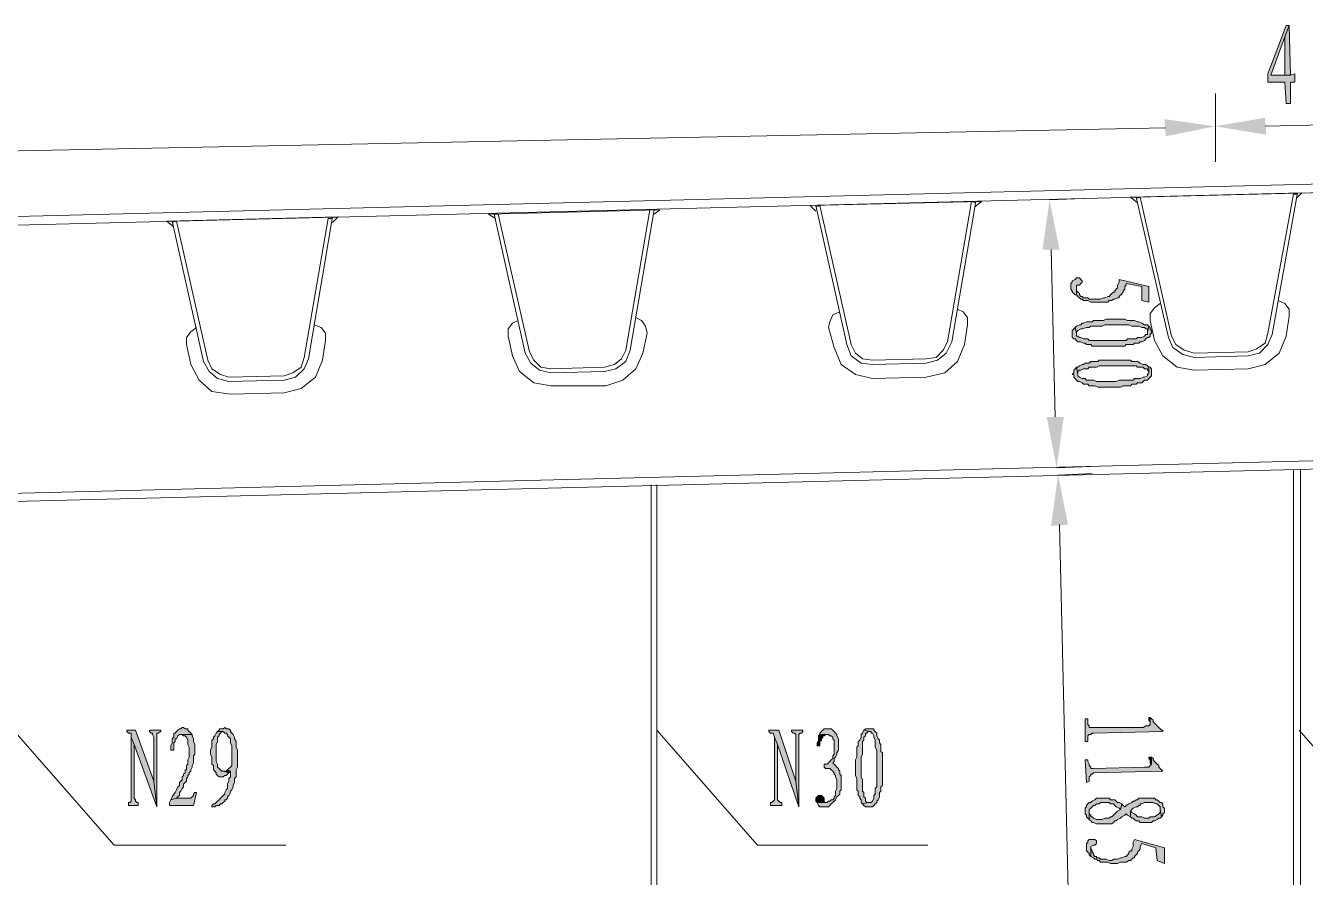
# Model space of a CAD drawing. Header units: millimetres. Extents: x 24 to 410, y 10 to 282.
# Drawn here: x 347.49 to 385.72, y 229.33 to 254.76 of the extents above; entities that cross this region are included whole.
import ezdxf

# ---------------------------------------------------------------- set-up
doc = ezdxf.new("R2010")
doc.units = ezdxf.units.MM

msp = doc.modelspace()

# ---------------------------------------------------------------- hatches: boundary and pattern name
h = msp.add_hatch(color=256)
h.dxf.hatch_style = 2
h.paths.add_polyline_path([(385.233333, 254.762), (385.148667, 254.762), (384.598333, 253.322667), (384.598333, 253.068667), (385.106333, 253.068667), (385.148667, 252.433667), (385.275667, 252.433667), (385.275667, 253.068667), (385.402667, 253.068667), (385.402667, 253.322667), (385.275667, 253.280333), (384.683, 253.280333), (385.106333, 254.423333)])
h = msp.add_hatch(color=256)
h.dxf.hatch_style = 2
h.paths.add_polyline_path([(385.233333, 254.762), (385.106333, 254.423333), (385.106333, 253.280333), (384.683, 253.280333), (385.275667, 253.280333)])
h = msp.add_hatch(color=256)
h.dxf.hatch_style = 2
h.paths.add_polyline_path([(381.508, 251.968), (381.550333, 251.46), (383.032, 251.756333)])
h = msp.add_hatch(color=256)
h.dxf.hatch_style = 2
h.paths.add_polyline_path([(384.513667, 252.010333), (384.556, 251.502333), (383.032, 251.756333)])
h = msp.add_hatch(color=256)
h.dxf.hatch_style = 2
h.paths.add_polyline_path([(378.375333, 248.073333), (377.867333, 248.073333), (378.079, 249.555)])
h = msp.add_hatch(color=256)
h.dxf.hatch_style = 2
h.paths.add_polyline_path([(379.052667, 247.142), (379.010333, 247.184333), (378.968, 247.226667), (378.883333, 247.226667), (378.841, 247.184333), (378.756333, 247.142), (378.756333, 247.099667), (378.714, 247.057333), (378.714, 246.888), (378.756333, 246.845667), (378.756333, 246.803333), (378.798667, 246.761), (378.841, 246.718667), (378.883333, 246.718667), (378.883333, 247.015), (378.968, 247.015), (379.010333, 247.057333), (379.052667, 247.099667)])
h = msp.add_hatch(color=256)
h.dxf.hatch_style = 2
h.paths.add_polyline_path([(381.042333, 246.507), (381.042333, 246.972667), (380.153333, 247.184333), (380.153333, 247.099667), (380.111, 247.015), (380.111, 246.930333), (380.068667, 246.888), (380.026333, 246.845667), (380.026333, 246.803333), (379.984, 246.803333), (379.941667, 246.761), (379.899333, 246.718667), (379.857, 246.676333), (379.814667, 246.676333), (379.73, 246.634), (379.687667, 246.634), (379.603, 246.591667), (379.264333, 246.591667), (379.222, 246.634), (379.137333, 246.634), (379.095, 246.634), (379.052667, 246.676333), (379.010333, 246.676333), (378.968, 246.718667), (378.968, 246.761), (378.925667, 246.803333), (378.883333, 246.845667), (378.883333, 247.015), (378.883333, 246.718667), (378.925667, 246.676333), (378.968, 246.634), (379.010333, 246.591667), (379.052667, 246.591667), (379.095, 246.549333), (379.222, 246.549333), (379.306667, 246.507), (379.814667, 246.507), (379.857, 246.549333), (379.941667, 246.549333), (379.984, 246.591667), (380.026333, 246.591667), (380.111, 246.634), (380.153333, 246.634), (380.153333, 246.676333), (380.195667, 246.718667), (380.238, 246.718667), (380.238, 246.761), (380.280333, 246.803333), (380.280333, 246.845667), (380.322667, 246.888), (380.322667, 246.972667), (380.365, 247.015), (380.365, 247.057333), (380.830667, 246.972667), (380.830667, 246.549333)])
h = msp.add_hatch(color=256)
h.dxf.hatch_style = 2
h.paths.add_polyline_path([(381.042333, 245.787333), (381, 245.829667), (380.915333, 245.829667), (380.830667, 245.872), (380.746, 245.914333), (380.703667, 245.914333), (380.619, 245.956667), (380.407333, 245.956667), (380.322667, 245.999), (379.772333, 245.999), (379.687667, 245.956667), (379.391333, 245.956667), (379.349, 245.914333), (379.264333, 245.914333), (379.179667, 245.914333), (379.095, 245.872), (379.052667, 245.872), (379.010333, 245.829667), (378.968, 245.829667), (378.883333, 245.787333), (378.841, 245.745), (378.883333, 245.575667), (378.883333, 245.618), (378.925667, 245.660333), (379.010333, 245.702667), (379.052667, 245.702667), (379.179667, 245.745), (379.264333, 245.745), (379.306667, 245.787333), (379.645333, 245.787333), (379.73, 245.829667), (380.449667, 245.829667), (380.534333, 245.787333), (380.746, 245.787333), (380.830667, 245.745), (380.915333, 245.745), (380.957667, 245.702667), (381, 245.702667), (381, 245.660333), (381, 245.618)])
h = msp.add_hatch(color=256)
h.dxf.hatch_style = 2
h.paths.add_polyline_path([(381.127, 245.618), (381.127, 245.660333), (381.084667, 245.702667), (381.084667, 245.745), (381.042333, 245.787333), (381, 245.618), (381, 245.533333), (380.957667, 245.533333), (380.915333, 245.491), (380.830667, 245.448667), (380.703667, 245.448667), (380.661333, 245.406333), (380.407333, 245.406333), (380.365, 245.364), (379.941667, 245.364), (379.899333, 245.364), (379.264333, 245.364), (379.222, 245.406333), (379.095, 245.406333), (379.010333, 245.448667), (378.968, 245.448667), (378.925667, 245.491), (378.883333, 245.491), (378.883333, 245.533333), (378.883333, 245.575667), (378.841, 245.745), (378.798667, 245.702667), (378.756333, 245.660333), (378.756333, 245.448667), (378.798667, 245.406333), (378.841, 245.406333), (378.883333, 245.364), (378.925667, 245.321667), (379.010333, 245.321667), (379.095, 245.279333), (379.137333, 245.279333), (379.179667, 245.237), (379.306667, 245.237), (379.349, 245.194667), (380.322667, 245.194667), (380.365, 245.237), (380.576667, 245.237), (380.619, 245.279333), (380.746, 245.279333), (380.788333, 245.321667), (380.830667, 245.321667), (380.915333, 245.364), (380.957667, 245.406333), (381, 245.448667), (381.042333, 245.448667), (381.084667, 245.491), (381.084667, 245.533333), (381.127, 245.575667)])
h = msp.add_hatch(color=256)
h.dxf.hatch_style = 2
h.paths.add_polyline_path([(381.042333, 244.559667), (381, 244.602), (380.957667, 244.644333), (380.873, 244.644333), (380.788333, 244.686667), (380.703667, 244.729), (380.534333, 244.729), (380.492, 244.771333), (379.560667, 244.771333), (379.518333, 244.729), (379.391333, 244.729), (379.306667, 244.729), (379.264333, 244.686667), (379.137333, 244.686667), (379.095, 244.644333), (379.052667, 244.644333), (378.968, 244.602), (378.925667, 244.559667), (378.883333, 244.559667), (378.925667, 244.348), (378.925667, 244.432667), (378.968, 244.475), (379.010333, 244.475), (379.095, 244.517333), (379.222, 244.517333), (379.264333, 244.559667), (379.476, 244.559667), (379.560667, 244.602), (380.661333, 244.602), (380.703667, 244.559667), (380.873, 244.559667), (380.915333, 244.517333), (381, 244.517333), (381, 244.475), (381.042333, 244.432667), (381.042333, 244.390333)])
h = msp.add_hatch(color=256)
h.dxf.hatch_style = 2
h.paths.add_polyline_path([(381.127, 244.390333), (381.127, 244.517333), (381.084667, 244.559667), (381.042333, 244.559667), (381.042333, 244.390333), (381, 244.348), (381, 244.305667), (380.915333, 244.263333), (380.873, 244.263333), (380.788333, 244.221), (380.619, 244.221), (380.576667, 244.178667), (380.153333, 244.178667), (380.068667, 244.136333), (379.984, 244.136333), (379.941667, 244.136333), (379.476, 244.136333), (379.391333, 244.178667), (379.179667, 244.178667), (379.137333, 244.221), (379.052667, 244.221), (378.968, 244.263333), (378.925667, 244.305667), (378.925667, 244.348), (378.883333, 244.559667), (378.841, 244.517333), (378.798667, 244.475), (378.798667, 244.390333), (378.756333, 244.348), (378.798667, 244.348), (378.798667, 244.305667), (378.798667, 244.263333), (378.841, 244.221), (378.883333, 244.178667), (378.925667, 244.136333), (378.968, 244.136333), (379.052667, 244.094), (379.095, 244.051667), (379.222, 244.051667), (379.264333, 244.009333), (379.433667, 244.009333), (379.518333, 243.967), (380.195667, 243.967), (380.280333, 244.009333), (380.492, 244.009333), (380.534333, 244.051667), (380.661333, 244.051667), (380.703667, 244.094), (380.830667, 244.094), (380.873, 244.136333), (380.915333, 244.178667), (381, 244.178667), (381.042333, 244.221), (381.084667, 244.263333), (381.127, 244.305667)])
h = msp.add_hatch(color=256)
h.dxf.hatch_style = 2
h.paths.add_polyline_path([(378.502333, 243.078), (377.994333, 243.078), (378.290667, 241.554)])
h = msp.add_hatch(color=256)
h.dxf.hatch_style = 2
h.paths.add_polyline_path([(378.629333, 239.860667), (378.121333, 239.818333), (378.333, 241.342333)])
h = msp.add_hatch(color=256)
h.dxf.hatch_style = 2
h.paths.add_polyline_path([(381.465667, 233.68), (381.465667, 233.722333), (381.423333, 233.722333), (381.381, 233.764667), (381.338667, 233.807), (381.296333, 233.849333), (381.254, 233.891667), (381.211667, 233.934), (381.169333, 233.976333), (381.169333, 234.018667), (381.127, 234.061), (381.084667, 234.103333), (381.084667, 233.891667), (381.042333, 233.849333), (380.957667, 233.849333), (380.873, 233.807), (379.264333, 233.807), (379.264333, 233.849333), (379.222, 233.891667), (379.222, 234.061), (379.137333, 234.061), (379.137333, 233.383667), (379.222, 233.383667), (379.222, 233.553), (379.264333, 233.595333), (379.306667, 233.595333), (379.349, 233.637667), (379.391333, 233.637667)])
h = msp.add_hatch(color=256)
h.dxf.hatch_style = 2
h.paths.add_polyline_path([(381.084667, 234.103333), (381.042333, 234.103333), (381.042333, 234.061), (381.042333, 234.018667), (381.084667, 233.976333), (381.084667, 233.934)])
h = msp.add_hatch(color=256)
h.dxf.hatch_style = 2
h.paths.add_polyline_path([(350.774, 233.722333), (350.52, 233.722333), (350.52, 233.68), (350.562333, 233.637667), (350.647, 233.637667), (350.647, 233.510667), (350.731667, 233.299), (351.409, 231.436333), (351.324333, 232.198333)])
h = msp.add_hatch(color=256)
h.dxf.hatch_style = 2
h.paths.add_polyline_path([(351.536, 233.722333), (351.197333, 233.722333), (351.197333, 233.68), (351.239667, 233.637667), (351.282, 233.637667), (351.282, 233.595333), (351.324333, 233.510667), (351.324333, 232.198333), (351.409, 231.436333), (351.409, 233.637667), (351.451333, 233.637667), (351.536, 233.68)])
h = msp.add_hatch(color=256)
h.dxf.hatch_style = 2
h.paths.add_polyline_path([(352.213333, 233.807), (352.171, 233.807), (352.128667, 233.764667), (352.086333, 233.764667), (352.044, 233.722333), (352.001667, 233.68), (351.959333, 233.637667), (351.917, 233.637667), (351.917, 233.595333), (351.917, 233.510667), (351.874667, 233.468333), (351.874667, 233.341333), (351.832333, 233.256667), (351.832333, 233.129667), (351.917, 233.129667), (351.917, 233.341333), (351.959333, 233.383667), (351.959333, 233.468333), (352.001667, 233.468333), (352.044, 233.553), (352.086333, 233.595333), (352.171, 233.595333), (352.467333, 233.595333), (352.425, 233.637667), (352.382667, 233.68), (352.340333, 233.722333), (352.340333, 233.764667), (352.298, 233.764667), (352.255667, 233.764667)])
h = msp.add_hatch(color=256)
h.dxf.hatch_style = 2
h.paths.add_polyline_path([(352.467333, 233.595333), (352.171, 233.595333), (352.213333, 233.553), (352.255667, 233.553), (352.298, 233.510667), (352.340333, 233.426), (352.340333, 233.299), (352.382667, 233.214333), (352.382667, 232.918), (352.340333, 232.833333), (352.340333, 232.706333), (352.298, 232.664), (352.298, 232.537), (352.255667, 232.537), (352.255667, 232.452333), (352.213333, 232.41), (352.213333, 232.367667), (352.171, 232.325333), (352.171, 232.240667), (352.128667, 232.198333), (352.086333, 232.156), (352.086333, 232.071333), (352.044, 232.029), (352.001667, 231.944333), (351.959333, 231.859667), (351.917, 231.817333), (351.874667, 231.732667), (351.832333, 231.648), (352.001667, 231.690333), (352.044, 231.732667), (352.086333, 231.775), (352.086333, 231.859667), (352.128667, 231.902), (352.171, 231.986667), (352.213333, 232.029), (352.213333, 232.113667), (352.255667, 232.156), (352.298, 232.198333), (352.298, 232.283), (352.340333, 232.325333), (352.340333, 232.367667), (352.382667, 232.41), (352.382667, 232.452333), (352.425, 232.494667), (352.425, 232.537), (352.467333, 232.621667), (352.467333, 232.664), (352.509667, 232.748667), (352.509667, 232.960333), (352.552, 233.002667), (352.552, 233.299), (352.509667, 233.383667), (352.509667, 233.468333), (352.467333, 233.553)])
h = msp.add_hatch(color=256)
h.dxf.hatch_style = 2
h.paths.add_polyline_path([(353.229333, 233.68), (353.187, 233.637667), (353.144667, 233.553), (353.102333, 233.510667), (353.102333, 233.468333), (353.06, 233.426), (353.06, 233.214333), (353.017667, 233.129667), (353.017667, 233.002667), (353.06, 232.918), (353.06, 232.706333), (353.102333, 232.664), (353.102333, 232.537), (353.144667, 232.494667), (353.187, 232.452333), (353.187, 232.41), (353.229333, 232.367667), (353.271667, 232.325333), (353.356333, 232.325333), (353.398667, 232.325333), (353.441, 232.367667), (353.483333, 232.367667), (353.525667, 232.41), (353.568, 232.452333), (353.398667, 232.494667), (353.356333, 232.494667), (353.314, 232.537), (353.271667, 232.579333), (353.229333, 232.621667), (353.229333, 232.706333), (353.187, 232.791), (353.187, 233.299), (353.229333, 233.383667), (353.229333, 233.510667), (353.271667, 233.553), (353.271667, 233.595333), (353.314, 233.637667), (353.356333, 233.68), (353.398667, 233.68)])
h = msp.add_hatch(color=256)
h.dxf.hatch_style = 2
h.paths.add_polyline_path([(353.441, 233.807), (353.398667, 233.764667), (353.271667, 233.764667), (353.271667, 233.722333), (353.229333, 233.68), (353.398667, 233.68), (353.441, 233.637667), (353.483333, 233.637667), (353.525667, 233.595333), (353.525667, 233.553), (353.568, 233.510667), (353.610333, 233.468333), (353.610333, 233.341333), (353.652667, 233.256667), (353.652667, 232.706333), (353.652667, 232.664), (353.610333, 232.621667), (353.568, 232.579333), (353.525667, 232.537), (353.610333, 232.494667), (353.610333, 232.325333), (353.568, 232.283), (353.568, 232.198333), (353.525667, 232.113667), (353.525667, 231.986667), (353.483333, 231.944333), (353.441, 231.859667), (353.441, 231.817333), (353.398667, 231.775), (353.356333, 231.732667), (353.314, 231.690333), (353.271667, 231.648), (353.229333, 231.605667), (353.187, 231.563333), (353.144667, 231.521), (353.102333, 231.521), (353.06, 231.478667), (353.06, 231.436333), (353.102333, 231.436333), (353.144667, 231.436333), (353.187, 231.478667), (353.271667, 231.478667), (353.314, 231.521), (353.356333, 231.521), (353.398667, 231.563333), (353.441, 231.605667), (353.441, 231.648), (353.483333, 231.648), (353.525667, 231.690333), (353.525667, 231.732667), (353.568, 231.775), (353.610333, 231.859667), (353.610333, 231.902), (353.652667, 231.944333), (353.695, 232.029), (353.695, 232.071333), (353.737333, 232.156), (353.737333, 232.283), (353.779667, 232.325333), (353.779667, 232.537), (353.822, 232.621667), (353.822, 233.129667), (353.779667, 233.214333), (353.779667, 233.383667), (353.737333, 233.468333), (353.737333, 233.510667), (353.695, 233.595333), (353.652667, 233.637667), (353.610333, 233.68), (353.610333, 233.722333), (353.568, 233.764667), (353.483333, 233.764667)])
h = msp.add_hatch(color=256)
h.dxf.hatch_style = 2
h.paths.add_polyline_path([(369.993333, 233.722333), (369.697, 233.722333), (369.697, 233.68), (369.739333, 233.637667), (369.824, 233.637667), (369.866333, 233.510667), (369.951, 233.299), (370.586, 231.436333), (370.501333, 232.198333)])
h = msp.add_hatch(color=256)
h.dxf.hatch_style = 2
h.paths.add_polyline_path([(370.713, 233.722333), (370.374333, 233.722333), (370.374333, 233.68), (370.416667, 233.637667), (370.459, 233.637667), (370.501333, 233.595333), (370.501333, 232.198333), (370.586, 231.436333), (370.586, 233.595333), (370.628333, 233.637667), (370.670667, 233.637667), (370.713, 233.68)])
h = msp.add_hatch(color=256)
h.dxf.hatch_style = 2
h.paths.add_polyline_path([(371.475, 233.764667), (371.348, 233.764667), (371.305667, 233.722333), (371.263333, 233.68), (371.221, 233.637667), (371.221, 233.595333), (371.432667, 233.595333), (371.475, 233.595333), (371.517333, 233.553), (371.559667, 233.553), (371.602, 233.510667), (371.602, 233.468333), (371.644333, 233.426), (371.644333, 233.002667), (371.602, 232.960333), (371.602, 232.875667), (371.559667, 232.833333), (371.517333, 232.791), (371.475, 232.748667), (371.432667, 232.706333), (371.348, 232.706333), (371.348, 232.621667), (371.390333, 232.579333), (371.517333, 232.579333), (371.559667, 232.537), (371.602, 232.494667), (371.644333, 232.452333), (371.644333, 232.41), (371.686667, 232.367667), (371.686667, 232.325333), (371.729, 232.240667), (371.729, 231.986667), (371.686667, 231.902), (371.686667, 231.775), (371.644333, 231.732667), (371.644333, 231.690333), (371.602, 231.648), (371.559667, 231.648), (371.517333, 231.605667), (371.475, 231.605667), (371.432667, 231.563333), (371.136333, 231.563333), (371.178667, 231.478667), (371.221, 231.436333), (371.475, 231.436333), (371.517333, 231.478667), (371.559667, 231.521), (371.602, 231.563333), (371.644333, 231.605667), (371.686667, 231.648), (371.729, 231.732667), (371.771333, 231.775), (371.813667, 231.817333), (371.813667, 231.902), (371.856, 231.944333), (371.856, 232.367667), (371.813667, 232.41), (371.813667, 232.494667), (371.771333, 232.537), (371.771333, 232.579333), (371.729, 232.621667), (371.686667, 232.664), (371.644333, 232.706333), (371.602, 232.748667), (371.644333, 232.791), (371.644333, 232.875667), (371.686667, 232.918), (371.729, 233.002667), (371.729, 233.045), (371.771333, 233.129667), (371.771333, 233.468333), (371.729, 233.553), (371.729, 233.595333), (371.686667, 233.637667), (371.644333, 233.68), (371.602, 233.722333), (371.559667, 233.764667)])
h = msp.add_hatch(color=256)
h.dxf.hatch_style = 2
h.paths.add_polyline_path([(371.221, 233.595333), (371.178667, 233.553), (371.178667, 233.426), (371.136333, 233.341333), (371.136333, 233.256667), (371.221, 233.256667), (371.221, 233.383667), (371.263333, 233.426), (371.263333, 233.468333), (371.305667, 233.510667), (371.305667, 233.553), (371.348, 233.553), (371.390333, 233.595333), (371.432667, 233.595333)])
h = msp.add_hatch(color=256)
h.dxf.hatch_style = 2
h.paths.add_polyline_path([(372.533333, 233.722333), (372.491, 233.637667), (372.448667, 233.595333), (372.448667, 233.510667), (372.406333, 233.426), (372.364, 233.383667), (372.364, 233.256667), (372.321667, 233.214333), (372.321667, 232.918), (372.279333, 232.833333), (372.279333, 232.367667), (372.321667, 232.283), (372.321667, 232.029), (372.321667, 231.944333), (372.364, 231.902), (372.364, 231.775), (372.406333, 231.732667), (372.406333, 231.690333), (372.448667, 231.648), (372.448667, 231.563333), (372.491, 231.521), (372.660333, 231.563333), (372.618, 231.563333), (372.575667, 231.605667), (372.575667, 231.690333), (372.533333, 231.732667), (372.533333, 231.859667), (372.491, 231.902), (372.491, 232.240667), (372.448667, 232.325333), (372.448667, 232.918), (372.491, 233.002667), (372.491, 233.383667), (372.533333, 233.426), (372.533333, 233.510667), (372.575667, 233.553), (372.575667, 233.637667), (372.618, 233.637667), (372.660333, 233.68), (372.702667, 233.68)])
h = msp.add_hatch(color=256)
h.dxf.hatch_style = 2
h.paths.add_polyline_path([(372.702667, 233.764667), (372.575667, 233.764667), (372.533333, 233.722333), (372.702667, 233.68), (372.745, 233.68), (372.745, 233.637667), (372.787333, 233.637667), (372.829667, 233.553), (372.829667, 233.510667), (372.872, 233.426), (372.872, 233.214333), (372.914333, 233.129667), (372.914333, 232.621667), (372.914333, 232.579333), (372.914333, 232.029), (372.872, 231.986667), (372.872, 231.817333), (372.829667, 231.775), (372.829667, 231.690333), (372.787333, 231.605667), (372.745, 231.563333), (372.660333, 231.563333), (372.491, 231.521), (372.533333, 231.478667), (372.575667, 231.436333), (372.787333, 231.436333), (372.829667, 231.478667), (372.872, 231.521), (372.914333, 231.563333), (372.914333, 231.605667), (372.956667, 231.648), (372.999, 231.732667), (372.999, 231.859667), (373.041333, 231.902), (373.041333, 232.029), (373.083667, 232.071333), (373.083667, 233.045), (373.041333, 233.087333), (373.041333, 233.299), (372.999, 233.341333), (372.999, 233.426), (372.956667, 233.468333), (372.914333, 233.553), (372.914333, 233.637667), (372.872, 233.68), (372.829667, 233.722333), (372.829667, 233.764667), (372.787333, 233.764667)])
h = msp.add_hatch(color=256)
h.dxf.hatch_style = 2
h.paths.add_polyline_path([(350.647, 233.510667), (350.647, 231.605667), (350.604667, 231.563333), (350.562333, 231.563333), (350.562333, 231.478667), (350.858667, 231.478667), (350.858667, 231.563333), (350.816333, 231.563333), (350.774, 231.605667), (350.774, 231.648), (350.731667, 231.690333), (350.731667, 233.299)])
h = msp.add_hatch(color=256)
h.dxf.hatch_style = 2
h.paths.add_polyline_path([(369.866333, 233.510667), (369.866333, 231.648), (369.824, 231.605667), (369.781667, 231.563333), (369.739333, 231.563333), (369.739333, 231.478667), (370.078, 231.478667), (370.078, 231.563333), (370.035667, 231.563333), (369.993333, 231.605667), (369.951, 231.648), (369.951, 233.299)])
h = msp.add_hatch(color=256)
h.dxf.hatch_style = 2
h.paths.add_polyline_path([(381.465667, 232.494667), (381.423333, 232.537), (381.381, 232.579333), (381.338667, 232.621667), (381.338667, 232.664), (381.296333, 232.706333), (381.254, 232.748667), (381.211667, 232.791), (381.169333, 232.833333), (381.169333, 232.875667), (381.127, 232.918), (381.127, 232.706333), (381.084667, 232.664), (381.042333, 232.621667), (380.915333, 232.621667), (379.391333, 232.579333), (379.306667, 232.579333), (379.306667, 232.621667), (379.264333, 232.664), (379.264333, 232.706333), (379.222, 232.791), (379.222, 232.833333), (379.137333, 232.833333), (379.179667, 232.156), (379.264333, 232.198333), (379.264333, 232.325333), (379.306667, 232.367667), (379.306667, 232.41), (379.349, 232.41), (379.391333, 232.452333)])
h = msp.add_hatch(color=256)
h.dxf.hatch_style = 2
h.paths.add_polyline_path([(381.127, 232.918), (381.042333, 232.918), (381.042333, 232.875667), (381.084667, 232.833333), (381.084667, 232.748667), (381.127, 232.706333)])
h = msp.add_hatch(color=256)
h.dxf.hatch_style = 2
h.paths.add_polyline_path([(353.525667, 232.537), (353.483333, 232.494667), (353.398667, 232.494667), (353.568, 232.452333), (353.610333, 232.494667)])
h = msp.add_hatch(color=256)
h.dxf.hatch_style = 2
h.paths.add_polyline_path([(352.594333, 231.859667), (352.552, 231.859667), (352.509667, 231.817333), (352.509667, 231.775), (352.467333, 231.732667), (352.425, 231.690333), (352.001667, 231.690333), (351.832333, 231.648), (351.79, 231.563333), (351.79, 231.478667), (352.509667, 231.478667)])
h = msp.add_hatch(color=256)
h.dxf.hatch_style = 2
h.paths.add_polyline_path([(371.221, 231.775), (371.178667, 231.775), (371.136333, 231.732667), (371.094, 231.690333), (371.094, 231.605667), (371.136333, 231.563333), (371.348, 231.563333), (371.348, 231.605667), (371.348, 231.690333), (371.305667, 231.732667), (371.263333, 231.775)])
h = msp.add_hatch(color=256)
h.dxf.hatch_style = 2
h.paths.add_polyline_path([(380.238, 231.521), (380.153333, 231.563333), (380.111, 231.563333), (380.068667, 231.605667), (380.026333, 231.648), (379.899333, 231.648), (379.857, 231.690333), (379.476, 231.690333), (379.433667, 231.648), (379.349, 231.605667), (379.306667, 231.563333), (379.264333, 231.563333), (379.222, 231.521), (379.179667, 231.478667), (379.179667, 231.436333), (379.137333, 231.394), (379.137333, 231.267), (379.137333, 231.224667), (379.179667, 231.182333), (379.179667, 231.14), (379.222, 231.097667), (379.264333, 231.055333), (379.264333, 231.351667), (379.306667, 231.394), (379.349, 231.436333), (379.391333, 231.478667), (379.433667, 231.478667), (379.476, 231.521), (379.560667, 231.521), (379.603, 231.563333), (379.857, 231.563333), (379.899333, 231.521), (379.984, 231.521), (380.026333, 231.478667), (380.068667, 231.436333), (380.153333, 231.394), (380.195667, 231.351667)])
h = msp.add_hatch(color=256)
h.dxf.hatch_style = 2
h.paths.add_polyline_path([(381.508, 231.351667), (381.508, 231.394), (381.465667, 231.436333), (381.465667, 231.521), (381.423333, 231.563333), (381.381, 231.563333), (381.338667, 231.605667), (381.296333, 231.648), (381.254, 231.648), (381.211667, 231.690333), (380.746, 231.690333), (380.703667, 231.648), (380.661333, 231.648), (380.619, 231.605667), (380.576667, 231.605667), (380.534333, 231.563333), (380.449667, 231.521), (380.365, 231.478667), (380.322667, 231.436333), (380.280333, 231.478667), (380.238, 231.521), (380.195667, 231.351667), (380.111, 231.309333), (380.068667, 231.267), (380.026333, 231.224667), (379.984, 231.182333), (379.941667, 231.14), (379.899333, 231.14), (379.857, 231.097667), (379.73, 231.097667), (379.645333, 231.055333), (379.476, 231.055333), (379.391333, 231.097667), (379.349, 231.14), (379.306667, 231.14), (379.306667, 231.182333), (379.264333, 231.224667), (379.264333, 231.309333), (379.264333, 231.055333), (379.306667, 231.013), (379.349, 230.970667), (379.391333, 230.970667), (379.476, 230.928333), (379.941667, 230.928333), (379.984, 230.970667), (380.026333, 231.013), (380.068667, 231.013), (380.111, 231.055333), (380.195667, 231.097667), (380.238, 231.14), (380.322667, 231.182333), (380.365, 231.224667), (380.407333, 231.182333), (380.492, 231.14), (380.492, 231.309333), (380.534333, 231.351667), (380.576667, 231.394), (380.661333, 231.436333), (380.703667, 231.436333), (380.746, 231.478667), (380.788333, 231.478667), (380.788333, 231.521), (380.830667, 231.521), (380.915333, 231.563333), (381.169333, 231.563333), (381.254, 231.521), (381.296333, 231.521), (381.338667, 231.478667), (381.381, 231.436333), (381.381, 231.351667), (381.423333, 231.14), (381.465667, 231.182333), (381.465667, 231.224667), (381.508, 231.267)])
h = msp.add_hatch(color=256)
h.dxf.hatch_style = 2
h.paths.add_polyline_path([(381.423333, 231.14), (381.381, 231.351667), (381.381, 231.267), (381.338667, 231.224667), (381.296333, 231.182333), (381.211667, 231.14), (381.084667, 231.14), (381.042333, 231.097667), (380.915333, 231.097667), (380.830667, 231.14), (380.703667, 231.14), (380.661333, 231.182333), (380.619, 231.224667), (380.534333, 231.267), (380.492, 231.309333), (380.492, 231.14), (380.534333, 231.097667), (380.576667, 231.097667), (380.619, 231.055333), (380.661333, 231.013), (380.703667, 231.013), (380.746, 231.013), (380.788333, 230.970667), (381.127, 230.970667), (381.169333, 231.013), (381.211667, 231.013), (381.296333, 231.055333), (381.338667, 231.097667), (381.381, 231.097667)])
h = msp.add_hatch(color=256)
h.dxf.hatch_style = 2
h.paths.add_polyline_path([(379.476, 230.378), (379.476, 230.420333), (379.433667, 230.462667), (379.264333, 230.462667), (379.222, 230.420333), (379.222, 230.378), (379.179667, 230.335667), (379.179667, 230.124), (379.222, 230.081667), (379.264333, 230.039333), (379.264333, 229.997), (379.306667, 229.954667), (379.306667, 230.251), (379.391333, 230.293333), (379.433667, 230.293333), (379.476, 230.335667)])
h = msp.add_hatch(color=256)
h.dxf.hatch_style = 2
h.paths.add_polyline_path([(381.508, 229.743), (381.508, 230.208667), (380.619, 230.462667), (380.576667, 230.378), (380.576667, 230.251), (380.534333, 230.166333), (380.534333, 230.124), (380.492, 230.124), (380.449667, 230.081667), (380.449667, 230.039333), (380.407333, 229.997), (380.365, 229.954667), (380.322667, 229.954667), (380.238, 229.912333), (380.195667, 229.912333), (380.111, 229.87), (379.984, 229.87), (379.941667, 229.827667), (379.857, 229.827667), (379.772333, 229.87), (379.645333, 229.87), (379.603, 229.87), (379.560667, 229.912333), (379.476, 229.912333), (379.476, 229.954667), (379.433667, 229.954667), (379.391333, 229.997), (379.391333, 230.039333), (379.349, 230.081667), (379.349, 230.124), (379.306667, 230.208667), (379.306667, 230.251), (379.306667, 229.954667), (379.391333, 229.912333), (379.433667, 229.87), (379.476, 229.87), (379.518333, 229.827667), (379.560667, 229.827667), (379.603, 229.785333), (379.814667, 229.785333), (379.899333, 229.743), (380.111, 229.743), (380.195667, 229.785333), (380.365, 229.785333), (380.449667, 229.827667), (380.492, 229.827667), (380.534333, 229.87), (380.576667, 229.912333), (380.619, 229.912333), (380.619, 229.954667), (380.661333, 229.997), (380.703667, 230.039333), (380.703667, 230.081667), (380.746, 230.124), (380.788333, 230.166333), (380.788333, 230.251), (380.830667, 230.335667), (381.254, 230.208667), (381.296333, 229.827667)])

# ---------------------------------------------------------------- linework, layer by layer
at = {"lineweight": 0}
for points in [[(385.233333, 254.762), (385.148667, 254.762), (384.598333, 253.322667), (384.598333, 253.068667), (385.106333, 253.068667), (385.148667, 252.433667), (385.275667, 252.433667), (385.275667, 253.068667), (385.402667, 253.068667), (385.402667, 253.322667), (385.275667, 253.280333), (384.683, 253.280333), (385.106333, 254.423333)], [(385.233333, 254.762), (385.106333, 254.423333), (385.106333, 253.280333), (384.683, 253.280333), (385.275667, 253.280333)], [(379.052667, 247.142), (379.010333, 247.184333), (378.968, 247.226667), (378.883333, 247.226667), (378.841, 247.184333), (378.756333, 247.142), (378.756333, 247.099667), (378.714, 247.057333), (378.714, 246.888), (378.756333, 246.845667), (378.756333, 246.803333), (378.798667, 246.761), (378.841, 246.718667), (378.883333, 246.718667), (378.883333, 247.015), (378.968, 247.015), (379.010333, 247.057333), (379.052667, 247.099667)], [(381.042333, 246.507), (381.042333, 246.972667), (380.153333, 247.184333), (380.153333, 247.099667), (380.111, 247.015), (380.111, 246.930333), (380.068667, 246.888), (380.026333, 246.845667), (380.026333, 246.803333), (379.984, 246.803333), (379.941667, 246.761), (379.899333, 246.718667), (379.857, 246.676333), (379.814667, 246.676333), (379.73, 246.634), (379.687667, 246.634), (379.603, 246.591667), (379.264333, 246.591667), (379.222, 246.634), (379.137333, 246.634), (379.095, 246.634), (379.052667, 246.676333), (379.010333, 246.676333), (378.968, 246.718667), (378.968, 246.761), (378.925667, 246.803333), (378.883333, 246.845667), (378.883333, 247.015), (378.883333, 246.718667), (378.925667, 246.676333), (378.968, 246.634), (379.010333, 246.591667), (379.052667, 246.591667), (379.095, 246.549333), (379.222, 246.549333), (379.306667, 246.507), (379.814667, 246.507), (379.857, 246.549333), (379.941667, 246.549333), (379.984, 246.591667), (380.026333, 246.591667), (380.111, 246.634), (380.153333, 246.634), (380.153333, 246.676333), (380.195667, 246.718667), (380.238, 246.718667), (380.238, 246.761), (380.280333, 246.803333), (380.280333, 246.845667), (380.322667, 246.888), (380.322667, 246.972667), (380.365, 247.015), (380.365, 247.057333), (380.830667, 246.972667), (380.830667, 246.549333)], [(381.042333, 245.787333), (381, 245.829667), (380.915333, 245.829667), (380.830667, 245.872), (380.746, 245.914333), (380.703667, 245.914333), (380.619, 245.956667), (380.407333, 245.956667), (380.322667, 245.999), (379.772333, 245.999), (379.687667, 245.956667), (379.391333, 245.956667), (379.349, 245.914333), (379.264333, 245.914333), (379.179667, 245.914333), (379.095, 245.872), (379.052667, 245.872), (379.010333, 245.829667), (378.968, 245.829667), (378.883333, 245.787333), (378.841, 245.745), (378.883333, 245.575667), (378.883333, 245.618), (378.925667, 245.660333), (379.010333, 245.702667), (379.052667, 245.702667), (379.179667, 245.745), (379.264333, 245.745), (379.306667, 245.787333), (379.645333, 245.787333), (379.73, 245.829667), (380.449667, 245.829667), (380.534333, 245.787333), (380.746, 245.787333), (380.830667, 245.745), (380.915333, 245.745), (380.957667, 245.702667), (381, 245.702667), (381, 245.660333), (381, 245.618)], [(381.127, 245.618), (381.127, 245.660333), (381.084667, 245.702667), (381.084667, 245.745), (381.042333, 245.787333), (381, 245.618), (381, 245.533333), (380.957667, 245.533333), (380.915333, 245.491), (380.830667, 245.448667), (380.703667, 245.448667), (380.661333, 245.406333), (380.407333, 245.406333), (380.365, 245.364), (379.941667, 245.364), (379.899333, 245.364), (379.264333, 245.364), (379.222, 245.406333), (379.095, 245.406333), (379.010333, 245.448667), (378.968, 245.448667), (378.925667, 245.491), (378.883333, 245.491), (378.883333, 245.533333), (378.883333, 245.575667), (378.841, 245.745), (378.798667, 245.702667), (378.756333, 245.660333), (378.756333, 245.448667), (378.798667, 245.406333), (378.841, 245.406333), (378.883333, 245.364), (378.925667, 245.321667), (379.010333, 245.321667), (379.095, 245.279333), (379.137333, 245.279333), (379.179667, 245.237), (379.306667, 245.237), (379.349, 245.194667), (380.322667, 245.194667), (380.365, 245.237), (380.576667, 245.237), (380.619, 245.279333), (380.746, 245.279333), (380.788333, 245.321667), (380.830667, 245.321667), (380.915333, 245.364), (380.957667, 245.406333), (381, 245.448667), (381.042333, 245.448667), (381.084667, 245.491), (381.084667, 245.533333), (381.127, 245.575667)], [(381.042333, 244.559667), (381, 244.602), (380.957667, 244.644333), (380.873, 244.644333), (380.788333, 244.686667), (380.703667, 244.729), (380.534333, 244.729), (380.492, 244.771333), (379.560667, 244.771333), (379.518333, 244.729), (379.391333, 244.729), (379.306667, 244.729), (379.264333, 244.686667), (379.137333, 244.686667), (379.095, 244.644333), (379.052667, 244.644333), (378.968, 244.602), (378.925667, 244.559667), (378.883333, 244.559667), (378.925667, 244.348), (378.925667, 244.432667), (378.968, 244.475), (379.010333, 244.475), (379.095, 244.517333), (379.222, 244.517333), (379.264333, 244.559667), (379.476, 244.559667), (379.560667, 244.602), (380.661333, 244.602), (380.703667, 244.559667), (380.873, 244.559667), (380.915333, 244.517333), (381, 244.517333), (381, 244.475), (381.042333, 244.432667), (381.042333, 244.390333)], [(381.127, 244.390333), (381.127, 244.517333), (381.084667, 244.559667), (381.042333, 244.559667), (381.042333, 244.390333), (381, 244.348), (381, 244.305667), (380.915333, 244.263333), (380.873, 244.263333), (380.788333, 244.221), (380.619, 244.221), (380.576667, 244.178667), (380.153333, 244.178667), (380.068667, 244.136333), (379.984, 244.136333), (379.941667, 244.136333), (379.476, 244.136333), (379.391333, 244.178667), (379.179667, 244.178667), (379.137333, 244.221), (379.052667, 244.221), (378.968, 244.263333), (378.925667, 244.305667), (378.925667, 244.348), (378.883333, 244.559667), (378.841, 244.517333), (378.798667, 244.475), (378.798667, 244.390333), (378.756333, 244.348), (378.798667, 244.348), (378.798667, 244.305667), (378.798667, 244.263333), (378.841, 244.221), (378.883333, 244.178667), (378.925667, 244.136333), (378.968, 244.136333), (379.052667, 244.094), (379.095, 244.051667), (379.222, 244.051667), (379.264333, 244.009333), (379.433667, 244.009333), (379.518333, 243.967), (380.195667, 243.967), (380.280333, 244.009333), (380.492, 244.009333), (380.534333, 244.051667), (380.661333, 244.051667), (380.703667, 244.094), (380.830667, 244.094), (380.873, 244.136333), (380.915333, 244.178667), (381, 244.178667), (381.042333, 244.221), (381.084667, 244.263333), (381.127, 244.305667)], [(381.465667, 233.68), (381.465667, 233.722333), (381.423333, 233.722333), (381.381, 233.764667), (381.338667, 233.807), (381.296333, 233.849333), (381.254, 233.891667), (381.211667, 233.934), (381.169333, 233.976333), (381.169333, 234.018667), (381.127, 234.061), (381.084667, 234.103333), (381.084667, 233.891667), (381.042333, 233.849333), (380.957667, 233.849333), (380.873, 233.807), (379.264333, 233.807), (379.264333, 233.849333), (379.222, 233.891667), (379.222, 234.061), (379.137333, 234.061), (379.137333, 233.383667), (379.222, 233.383667), (379.222, 233.553), (379.264333, 233.595333), (379.306667, 233.595333), (379.349, 233.637667), (379.391333, 233.637667)], [(381.084667, 234.103333), (381.042333, 234.103333), (381.042333, 234.061), (381.042333, 234.018667), (381.084667, 233.976333), (381.084667, 233.934)], [(350.774, 233.722333), (350.52, 233.722333), (350.52, 233.68), (350.562333, 233.637667), (350.647, 233.637667), (350.647, 233.510667), (350.731667, 233.299), (351.409, 231.436333), (351.324333, 232.198333)], [(351.536, 233.722333), (351.197333, 233.722333), (351.197333, 233.68), (351.239667, 233.637667), (351.282, 233.637667), (351.282, 233.595333), (351.324333, 233.510667), (351.324333, 232.198333), (351.409, 231.436333), (351.409, 233.637667), (351.451333, 233.637667), (351.536, 233.68)], [(352.213333, 233.807), (352.171, 233.807), (352.128667, 233.764667), (352.086333, 233.764667), (352.044, 233.722333), (352.001667, 233.68), (351.959333, 233.637667), (351.917, 233.637667), (351.917, 233.595333), (351.917, 233.510667), (351.874667, 233.468333), (351.874667, 233.341333), (351.832333, 233.256667), (351.832333, 233.129667), (351.917, 233.129667), (351.917, 233.341333), (351.959333, 233.383667), (351.959333, 233.468333), (352.001667, 233.468333), (352.044, 233.553), (352.086333, 233.595333), (352.171, 233.595333), (352.467333, 233.595333), (352.425, 233.637667), (352.382667, 233.68), (352.340333, 233.722333), (352.340333, 233.764667), (352.298, 233.764667), (352.255667, 233.764667)], [(352.467333, 233.595333), (352.171, 233.595333), (352.213333, 233.553), (352.255667, 233.553), (352.298, 233.510667), (352.340333, 233.426), (352.340333, 233.299), (352.382667, 233.214333), (352.382667, 232.918), (352.340333, 232.833333), (352.340333, 232.706333), (352.298, 232.664), (352.298, 232.537), (352.255667, 232.537), (352.255667, 232.452333), (352.213333, 232.41), (352.213333, 232.367667), (352.171, 232.325333), (352.171, 232.240667), (352.128667, 232.198333), (352.086333, 232.156), (352.086333, 232.071333), (352.044, 232.029), (352.001667, 231.944333), (351.959333, 231.859667), (351.917, 231.817333), (351.874667, 231.732667), (351.832333, 231.648), (352.001667, 231.690333), (352.044, 231.732667), (352.086333, 231.775), (352.086333, 231.859667), (352.128667, 231.902), (352.171, 231.986667), (352.213333, 232.029), (352.213333, 232.113667), (352.255667, 232.156), (352.298, 232.198333), (352.298, 232.283), (352.340333, 232.325333), (352.340333, 232.367667), (352.382667, 232.41), (352.382667, 232.452333), (352.425, 232.494667), (352.425, 232.537), (352.467333, 232.621667), (352.467333, 232.664), (352.509667, 232.748667), (352.509667, 232.960333), (352.552, 233.002667), (352.552, 233.299), (352.509667, 233.383667), (352.509667, 233.468333), (352.467333, 233.553)], [(353.229333, 233.68), (353.187, 233.637667), (353.144667, 233.553), (353.102333, 233.510667), (353.102333, 233.468333), (353.06, 233.426), (353.06, 233.214333), (353.017667, 233.129667), (353.017667, 233.002667), (353.06, 232.918), (353.06, 232.706333), (353.102333, 232.664), (353.102333, 232.537), (353.144667, 232.494667), (353.187, 232.452333), (353.187, 232.41), (353.229333, 232.367667), (353.271667, 232.325333), (353.356333, 232.325333), (353.398667, 232.325333), (353.441, 232.367667), (353.483333, 232.367667), (353.525667, 232.41), (353.568, 232.452333), (353.398667, 232.494667), (353.356333, 232.494667), (353.314, 232.537), (353.271667, 232.579333), (353.229333, 232.621667), (353.229333, 232.706333), (353.187, 232.791), (353.187, 233.299), (353.229333, 233.383667), (353.229333, 233.510667), (353.271667, 233.553), (353.271667, 233.595333), (353.314, 233.637667), (353.356333, 233.68), (353.398667, 233.68)], [(353.441, 233.807), (353.398667, 233.764667), (353.271667, 233.764667), (353.271667, 233.722333), (353.229333, 233.68), (353.398667, 233.68), (353.441, 233.637667), (353.483333, 233.637667), (353.525667, 233.595333), (353.525667, 233.553), (353.568, 233.510667), (353.610333, 233.468333), (353.610333, 233.341333), (353.652667, 233.256667), (353.652667, 232.706333), (353.652667, 232.664), (353.610333, 232.621667), (353.568, 232.579333), (353.525667, 232.537), (353.610333, 232.494667), (353.610333, 232.325333), (353.568, 232.283), (353.568, 232.198333), (353.525667, 232.113667), (353.525667, 231.986667), (353.483333, 231.944333), (353.441, 231.859667), (353.441, 231.817333), (353.398667, 231.775), (353.356333, 231.732667), (353.314, 231.690333), (353.271667, 231.648), (353.229333, 231.605667), (353.187, 231.563333), (353.144667, 231.521), (353.102333, 231.521), (353.06, 231.478667), (353.06, 231.436333), (353.102333, 231.436333), (353.144667, 231.436333), (353.187, 231.478667), (353.271667, 231.478667), (353.314, 231.521), (353.356333, 231.521), (353.398667, 231.563333), (353.441, 231.605667), (353.441, 231.648), (353.483333, 231.648), (353.525667, 231.690333), (353.525667, 231.732667), (353.568, 231.775), (353.610333, 231.859667), (353.610333, 231.902), (353.652667, 231.944333), (353.695, 232.029), (353.695, 232.071333), (353.737333, 232.156), (353.737333, 232.283), (353.779667, 232.325333), (353.779667, 232.537), (353.822, 232.621667), (353.822, 233.129667), (353.779667, 233.214333), (353.779667, 233.383667), (353.737333, 233.468333), (353.737333, 233.510667), (353.695, 233.595333), (353.652667, 233.637667), (353.610333, 233.68), (353.610333, 233.722333), (353.568, 233.764667), (353.483333, 233.764667)], [(369.993333, 233.722333), (369.697, 233.722333), (369.697, 233.68), (369.739333, 233.637667), (369.824, 233.637667), (369.866333, 233.510667), (369.951, 233.299), (370.586, 231.436333), (370.501333, 232.198333)], [(370.713, 233.722333), (370.374333, 233.722333), (370.374333, 233.68), (370.416667, 233.637667), (370.459, 233.637667), (370.501333, 233.595333), (370.501333, 232.198333), (370.586, 231.436333), (370.586, 233.595333), (370.628333, 233.637667), (370.670667, 233.637667), (370.713, 233.68)], [(371.475, 233.764667), (371.348, 233.764667), (371.305667, 233.722333), (371.263333, 233.68), (371.221, 233.637667), (371.221, 233.595333), (371.432667, 233.595333), (371.475, 233.595333), (371.517333, 233.553), (371.559667, 233.553), (371.602, 233.510667), (371.602, 233.468333), (371.644333, 233.426), (371.644333, 233.002667), (371.602, 232.960333), (371.602, 232.875667), (371.559667, 232.833333), (371.517333, 232.791), (371.475, 232.748667), (371.432667, 232.706333), (371.348, 232.706333), (371.348, 232.621667), (371.390333, 232.579333), (371.517333, 232.579333), (371.559667, 232.537), (371.602, 232.494667), (371.644333, 232.452333), (371.644333, 232.41), (371.686667, 232.367667), (371.686667, 232.325333), (371.729, 232.240667), (371.729, 231.986667), (371.686667, 231.902), (371.686667, 231.775), (371.644333, 231.732667), (371.644333, 231.690333), (371.602, 231.648), (371.559667, 231.648), (371.517333, 231.605667), (371.475, 231.605667), (371.432667, 231.563333), (371.136333, 231.563333), (371.178667, 231.478667), (371.221, 231.436333), (371.475, 231.436333), (371.517333, 231.478667), (371.559667, 231.521), (371.602, 231.563333), (371.644333, 231.605667), (371.686667, 231.648), (371.729, 231.732667), (371.771333, 231.775), (371.813667, 231.817333), (371.813667, 231.902), (371.856, 231.944333), (371.856, 232.367667), (371.813667, 232.41), (371.813667, 232.494667), (371.771333, 232.537), (371.771333, 232.579333), (371.729, 232.621667), (371.686667, 232.664), (371.644333, 232.706333), (371.602, 232.748667), (371.644333, 232.791), (371.644333, 232.875667), (371.686667, 232.918), (371.729, 233.002667), (371.729, 233.045), (371.771333, 233.129667), (371.771333, 233.468333), (371.729, 233.553), (371.729, 233.595333), (371.686667, 233.637667), (371.644333, 233.68), (371.602, 233.722333), (371.559667, 233.764667)], [(371.221, 233.595333), (371.178667, 233.553), (371.178667, 233.426), (371.136333, 233.341333), (371.136333, 233.256667), (371.221, 233.256667), (371.221, 233.383667), (371.263333, 233.426), (371.263333, 233.468333), (371.305667, 233.510667), (371.305667, 233.553), (371.348, 233.553), (371.390333, 233.595333), (371.432667, 233.595333)], [(372.533333, 233.722333), (372.491, 233.637667), (372.448667, 233.595333), (372.448667, 233.510667), (372.406333, 233.426), (372.364, 233.383667), (372.364, 233.256667), (372.321667, 233.214333), (372.321667, 232.918), (372.279333, 232.833333), (372.279333, 232.367667), (372.321667, 232.283), (372.321667, 232.029), (372.321667, 231.944333), (372.364, 231.902), (372.364, 231.775), (372.406333, 231.732667), (372.406333, 231.690333), (372.448667, 231.648), (372.448667, 231.563333), (372.491, 231.521), (372.660333, 231.563333), (372.618, 231.563333), (372.575667, 231.605667), (372.575667, 231.690333), (372.533333, 231.732667), (372.533333, 231.859667), (372.491, 231.902), (372.491, 232.240667), (372.448667, 232.325333), (372.448667, 232.918), (372.491, 233.002667), (372.491, 233.383667), (372.533333, 233.426), (372.533333, 233.510667), (372.575667, 233.553), (372.575667, 233.637667), (372.618, 233.637667), (372.660333, 233.68), (372.702667, 233.68)], [(372.702667, 233.764667), (372.575667, 233.764667), (372.533333, 233.722333), (372.702667, 233.68), (372.745, 233.68), (372.745, 233.637667), (372.787333, 233.637667), (372.829667, 233.553), (372.829667, 233.510667), (372.872, 233.426), (372.872, 233.214333), (372.914333, 233.129667), (372.914333, 232.621667), (372.914333, 232.579333), (372.914333, 232.029), (372.872, 231.986667), (372.872, 231.817333), (372.829667, 231.775), (372.829667, 231.690333), (372.787333, 231.605667), (372.745, 231.563333), (372.660333, 231.563333), (372.491, 231.521), (372.533333, 231.478667), (372.575667, 231.436333), (372.787333, 231.436333), (372.829667, 231.478667), (372.872, 231.521), (372.914333, 231.563333), (372.914333, 231.605667), (372.956667, 231.648), (372.999, 231.732667), (372.999, 231.859667), (373.041333, 231.902), (373.041333, 232.029), (373.083667, 232.071333), (373.083667, 233.045), (373.041333, 233.087333), (373.041333, 233.299), (372.999, 233.341333), (372.999, 233.426), (372.956667, 233.468333), (372.914333, 233.553), (372.914333, 233.637667), (372.872, 233.68), (372.829667, 233.722333), (372.829667, 233.764667), (372.787333, 233.764667)], [(350.647, 233.510667), (350.647, 231.605667), (350.604667, 231.563333), (350.562333, 231.563333), (350.562333, 231.478667), (350.858667, 231.478667), (350.858667, 231.563333), (350.816333, 231.563333), (350.774, 231.605667), (350.774, 231.648), (350.731667, 231.690333), (350.731667, 233.299)], [(369.866333, 233.510667), (369.866333, 231.648), (369.824, 231.605667), (369.781667, 231.563333), (369.739333, 231.563333), (369.739333, 231.478667), (370.078, 231.478667), (370.078, 231.563333), (370.035667, 231.563333), (369.993333, 231.605667), (369.951, 231.648), (369.951, 233.299)], [(381.465667, 232.494667), (381.423333, 232.537), (381.381, 232.579333), (381.338667, 232.621667), (381.338667, 232.664), (381.296333, 232.706333), (381.254, 232.748667), (381.211667, 232.791), (381.169333, 232.833333), (381.169333, 232.875667), (381.127, 232.918), (381.127, 232.706333), (381.084667, 232.664), (381.042333, 232.621667), (380.915333, 232.621667), (379.391333, 232.579333), (379.306667, 232.579333), (379.306667, 232.621667), (379.264333, 232.664), (379.264333, 232.706333), (379.222, 232.791), (379.222, 232.833333), (379.137333, 232.833333), (379.179667, 232.156), (379.264333, 232.198333), (379.264333, 232.325333), (379.306667, 232.367667), (379.306667, 232.41), (379.349, 232.41), (379.391333, 232.452333)], [(381.127, 232.918), (381.042333, 232.918), (381.042333, 232.875667), (381.084667, 232.833333), (381.084667, 232.748667), (381.127, 232.706333)], [(353.525667, 232.537), (353.483333, 232.494667), (353.398667, 232.494667), (353.568, 232.452333), (353.610333, 232.494667)], [(352.594333, 231.859667), (352.552, 231.859667), (352.509667, 231.817333), (352.509667, 231.775), (352.467333, 231.732667), (352.425, 231.690333), (352.001667, 231.690333), (351.832333, 231.648), (351.79, 231.563333), (351.79, 231.478667), (352.509667, 231.478667)], [(371.221, 231.775), (371.178667, 231.775), (371.136333, 231.732667), (371.094, 231.690333), (371.094, 231.605667), (371.136333, 231.563333), (371.348, 231.563333), (371.348, 231.605667), (371.348, 231.690333), (371.305667, 231.732667), (371.263333, 231.775)], [(380.238, 231.521), (380.153333, 231.563333), (380.111, 231.563333), (380.068667, 231.605667), (380.026333, 231.648), (379.899333, 231.648), (379.857, 231.690333), (379.476, 231.690333), (379.433667, 231.648), (379.349, 231.605667), (379.306667, 231.563333), (379.264333, 231.563333), (379.222, 231.521), (379.179667, 231.478667), (379.179667, 231.436333), (379.137333, 231.394), (379.137333, 231.267), (379.137333, 231.224667), (379.179667, 231.182333), (379.179667, 231.14), (379.222, 231.097667), (379.264333, 231.055333), (379.264333, 231.351667), (379.306667, 231.394), (379.349, 231.436333), (379.391333, 231.478667), (379.433667, 231.478667), (379.476, 231.521), (379.560667, 231.521), (379.603, 231.563333), (379.857, 231.563333), (379.899333, 231.521), (379.984, 231.521), (380.026333, 231.478667), (380.068667, 231.436333), (380.153333, 231.394), (380.195667, 231.351667)], [(381.508, 231.351667), (381.508, 231.394), (381.465667, 231.436333), (381.465667, 231.521), (381.423333, 231.563333), (381.381, 231.563333), (381.338667, 231.605667), (381.296333, 231.648), (381.254, 231.648), (381.211667, 231.690333), (380.746, 231.690333), (380.703667, 231.648), (380.661333, 231.648), (380.619, 231.605667), (380.576667, 231.605667), (380.534333, 231.563333), (380.449667, 231.521), (380.365, 231.478667), (380.322667, 231.436333), (380.280333, 231.478667), (380.238, 231.521), (380.195667, 231.351667), (380.111, 231.309333), (380.068667, 231.267), (380.026333, 231.224667), (379.984, 231.182333), (379.941667, 231.14), (379.899333, 231.14), (379.857, 231.097667), (379.73, 231.097667), (379.645333, 231.055333), (379.476, 231.055333), (379.391333, 231.097667), (379.349, 231.14), (379.306667, 231.14), (379.306667, 231.182333), (379.264333, 231.224667), (379.264333, 231.309333), (379.264333, 231.055333), (379.306667, 231.013), (379.349, 230.970667), (379.391333, 230.970667), (379.476, 230.928333), (379.941667, 230.928333), (379.984, 230.970667), (380.026333, 231.013), (380.068667, 231.013), (380.111, 231.055333), (380.195667, 231.097667), (380.238, 231.14), (380.322667, 231.182333), (380.365, 231.224667), (380.407333, 231.182333), (380.492, 231.14), (380.492, 231.309333), (380.534333, 231.351667), (380.576667, 231.394), (380.661333, 231.436333), (380.703667, 231.436333), (380.746, 231.478667), (380.788333, 231.478667), (380.788333, 231.521), (380.830667, 231.521), (380.915333, 231.563333), (381.169333, 231.563333), (381.254, 231.521), (381.296333, 231.521), (381.338667, 231.478667), (381.381, 231.436333), (381.381, 231.351667), (381.423333, 231.14), (381.465667, 231.182333), (381.465667, 231.224667), (381.508, 231.267)], [(381.423333, 231.14), (381.381, 231.351667), (381.381, 231.267), (381.338667, 231.224667), (381.296333, 231.182333), (381.211667, 231.14), (381.084667, 231.14), (381.042333, 231.097667), (380.915333, 231.097667), (380.830667, 231.14), (380.703667, 231.14), (380.661333, 231.182333), (380.619, 231.224667), (380.534333, 231.267), (380.492, 231.309333), (380.492, 231.14), (380.534333, 231.097667), (380.576667, 231.097667), (380.619, 231.055333), (380.661333, 231.013), (380.703667, 231.013), (380.746, 231.013), (380.788333, 230.970667), (381.127, 230.970667), (381.169333, 231.013), (381.211667, 231.013), (381.296333, 231.055333), (381.338667, 231.097667), (381.381, 231.097667)], [(379.476, 230.378), (379.476, 230.420333), (379.433667, 230.462667), (379.264333, 230.462667), (379.222, 230.420333), (379.222, 230.378), (379.179667, 230.335667), (379.179667, 230.124), (379.222, 230.081667), (379.264333, 230.039333), (379.264333, 229.997), (379.306667, 229.954667), (379.306667, 230.251), (379.391333, 230.293333), (379.433667, 230.293333), (379.476, 230.335667)], [(381.508, 229.743), (381.508, 230.208667), (380.619, 230.462667), (380.576667, 230.378), (380.576667, 230.251), (380.534333, 230.166333), (380.534333, 230.124), (380.492, 230.124), (380.449667, 230.081667), (380.449667, 230.039333), (380.407333, 229.997), (380.365, 229.954667), (380.322667, 229.954667), (380.238, 229.912333), (380.195667, 229.912333), (380.111, 229.87), (379.984, 229.87), (379.941667, 229.827667), (379.857, 229.827667), (379.772333, 229.87), (379.645333, 229.87), (379.603, 229.87), (379.560667, 229.912333), (379.476, 229.912333), (379.476, 229.954667), (379.433667, 229.954667), (379.391333, 229.997), (379.391333, 230.039333), (379.349, 230.081667), (379.349, 230.124), (379.306667, 230.208667), (379.306667, 230.251), (379.306667, 229.954667), (379.391333, 229.912333), (379.433667, 229.87), (379.476, 229.87), (379.518333, 229.827667), (379.560667, 229.827667), (379.603, 229.785333), (379.814667, 229.785333), (379.899333, 229.743), (380.111, 229.743), (380.195667, 229.785333), (380.365, 229.785333), (380.449667, 229.827667), (380.492, 229.827667), (380.534333, 229.87), (380.576667, 229.912333), (380.619, 229.912333), (380.619, 229.954667), (380.661333, 229.997), (380.703667, 230.039333), (380.703667, 230.081667), (380.746, 230.124), (380.788333, 230.166333), (380.788333, 230.251), (380.830667, 230.335667), (381.254, 230.208667), (381.296333, 229.827667)]]:
    msp.add_lwpolyline(points, close=True, dxfattribs=at)
for points in [[(383.032, 250.698), (383.032, 252.73)], [(383.032, 250.698), (383.032, 252.73)], [(381.550333, 251.714), (96.562333, 245.999)], [(388.069667, 251.841), (384.513667, 251.756333)], [(395.859, 250.274667), (72.093667, 242.189)], [(395.859, 250.020667), (253.492, 246.464667)], [(380.492, 249.639667), (385.614333, 249.766667)], [(380.703667, 249.470333), (380.492, 249.639667)], [(381.635, 245.448667), (380.661333, 249.639667)], [(380.788333, 249.639667), (380.661333, 249.597333)], [(380.788333, 249.639667), (381.719667, 245.491), (381.846667, 245.237), (382.100667, 245.067667), (382.397, 244.983)], [(385.360333, 249.724333), (384.598333, 245.575667)], [(385.487333, 249.766667), (384.725333, 245.533333)], [(385.360333, 249.724333), (385.487333, 249.724333)], [(385.445, 249.597333), (385.614333, 249.766667)], [(361.315, 249.131667), (366.437333, 249.258667)], [(366.141, 249.258667), (365.421333, 245.067667)], [(366.268, 249.258667), (365.548333, 245.067667)], [(366.141, 249.258667), (366.268, 249.258667)], [(366.268, 249.131667), (366.437333, 249.258667)], [(370.924667, 249.385667), (376.047, 249.512667)], [(371.094, 249.216333), (370.924667, 249.385667)], [(372.025333, 245.237), (371.094, 249.385667)], [(371.221, 249.385667), (371.094, 249.343333)], [(371.221, 249.385667), (372.152333, 245.237), (372.279333, 244.983), (372.491, 244.813667), (372.787333, 244.771333)], [(375.750667, 249.512667), (375.031, 245.321667)], [(375.877667, 249.512667), (375.158, 245.321667)], [(375.750667, 249.512667), (375.877667, 249.470333)], [(375.835333, 249.343333), (376.047, 249.512667)], [(378.079, 249.555), (379.095, 249.597333)], [(351.705333, 248.92), (356.827667, 249.047)], [(351.917, 248.750667), (351.705333, 248.92)], [(352.806, 244.729), (351.874667, 248.92)], [(352.001667, 248.92), (351.874667, 248.877667)], [(352.001667, 248.92), (352.933, 244.771333), (353.06, 244.517333), (353.314, 244.348), (353.568, 244.263333)], [(356.531333, 249.004667), (355.811667, 244.856)], [(356.658333, 249.047), (355.938667, 244.813667)], [(356.531333, 249.004667), (356.658333, 249.004667)], [(356.658333, 248.877667), (356.827667, 249.047)], [(361.526667, 249.004667), (361.315, 249.131667)], [(362.415667, 244.983), (361.484333, 249.131667)], [(361.611333, 249.131667), (361.484333, 249.131667)], [(361.611333, 249.131667), (362.542667, 245.025333), (362.669667, 244.771333), (362.881333, 244.559667), (363.177667, 244.517333)], [(378.121333, 248.073333), (378.248333, 243.078)], [(371.813667, 246.210667), (371.602, 246.126), (371.517333, 245.914333), (371.475, 245.745), (371.644333, 245.152333)], [(375.623667, 245.829667), (375.623667, 246.041333), (375.496667, 246.210667), (375.327333, 246.295333)], [(381.381, 246.464667), (381.211667, 246.337667), (381.084667, 246.168333), (381.084667, 245.956667), (381.211667, 245.364)], [(385.233333, 246.083667), (385.233333, 246.295333), (385.106333, 246.464667), (384.894667, 246.549333)], [(356.446667, 245.364), (356.446667, 245.575667), (356.319667, 245.745), (356.108, 245.829667)], [(362.204, 245.956667), (362.034667, 245.872), (361.907667, 245.702667), (361.907667, 245.491), (362.034667, 244.898333)], [(366.056333, 245.575667), (366.014, 245.787333), (365.887, 245.956667), (365.717667, 246.041333)], [(375.539, 245.237), (375.623667, 245.829667)], [(385.148667, 245.491), (385.233333, 246.083667)], [(352.594333, 245.745), (352.425, 245.618), (352.298, 245.448667), (352.298, 245.237), (352.425, 244.644333)], [(365.929333, 244.983), (366.056333, 245.575667)], [(381.635, 245.448667), (381.762, 245.152333), (382.058333, 244.940667), (382.397, 244.856)], [(384.005667, 245.025333), (384.259667, 245.11), (384.513667, 245.279333), (384.598333, 245.575667)], [(384.005667, 244.898333), (384.344333, 244.983), (384.598333, 245.237), (384.725333, 245.533333)], [(384.005667, 244.517333), (384.513667, 244.644333), (384.937, 244.983), (385.148667, 245.491)], [(356.362, 244.771333), (356.446667, 245.364)], [(364.786333, 244.432667), (365.125, 244.517333), (365.421333, 244.729), (365.548333, 245.067667)], [(364.786333, 244.559667), (365.082667, 244.644333), (365.294333, 244.813667), (365.421333, 245.067667)], [(371.644333, 245.152333), (371.856, 244.644333), (372.279333, 244.348), (372.787333, 244.221)], [(372.025333, 245.237), (372.152333, 244.898333), (372.448667, 244.686667), (372.787333, 244.644333)], [(374.396, 244.686667), (374.734667, 244.771333), (374.988667, 244.983), (375.158, 245.321667)], [(374.396, 244.813667), (374.692333, 244.856), (374.904, 245.067667), (375.031, 245.321667)], [(374.396, 244.263333), (374.946333, 244.390333), (375.327333, 244.729), (375.539, 245.237)], [(381.211667, 245.364), (381.465667, 244.898333), (381.889, 244.559667), (382.397, 244.475)], [(352.806, 244.729), (352.975333, 244.432667), (353.229333, 244.221), (353.568, 244.136333)], [(355.219, 244.305667), (355.473, 244.390333), (355.727, 244.559667), (355.811667, 244.856)], [(355.219, 244.178667), (355.557667, 244.263333), (355.811667, 244.517333), (355.938667, 244.813667)], [(355.219, 243.797667), (355.727, 243.924667), (356.150333, 244.263333), (356.362, 244.771333)], [(362.034667, 244.898333), (362.246333, 244.432667), (362.669667, 244.094), (363.177667, 244.009333)], [(362.415667, 244.983), (362.585, 244.686667), (362.839, 244.475), (363.177667, 244.390333)], [(364.828667, 244.009333), (365.336667, 244.178667), (365.717667, 244.517333), (365.929333, 244.983)], [(374.396, 244.813667), (372.787333, 244.771333)], [(374.396, 244.686667), (372.787333, 244.644333)], [(384.005667, 245.025333), (382.397, 244.983)], [(384.005667, 244.898333), (382.397, 244.856)], [(352.425, 244.644333), (352.679, 244.178667), (353.06, 243.84), (353.610333, 243.755333)], [(355.219, 244.305667), (353.568, 244.263333)], [(364.786333, 244.559667), (363.177667, 244.517333)], [(364.786333, 244.432667), (363.177667, 244.390333)], [(382.397, 244.475), (384.005667, 244.517333)], [(355.219, 244.178667), (353.568, 244.136333)], [(363.177667, 244.009333), (364.828667, 244.009333)], [(372.787333, 244.221), (374.396, 244.263333)], [(353.610333, 243.755333), (355.219, 243.797667)], [(395.859, 242.019667), (88.265, 234.315)], [(395.859, 241.765667), (88.265, 234.103333)], [(378.290667, 241.554), (379.306667, 241.596333)], [(378.333, 241.342333), (379.349, 241.384667)], [(385.360333, 193.251667), (385.360333, 241.511667)], [(385.572, 193.251667), (385.572, 241.511667)], [(366.183333, 193.251667), (366.183333, 241.046)], [(366.352667, 193.251667), (366.352667, 241.046)], [(378.375333, 239.860667), (378.756333, 223.901)], [(350.139, 230.293333), (347.133333, 233.722333)], [(369.358333, 230.293333), (366.352667, 233.722333)], [(388.535333, 230.293333), (385.529667, 233.722333)], [(350.139, 230.293333), (355.261333, 230.293333)], [(369.358333, 230.293333), (374.438333, 230.293333)]]:
    msp.add_lwpolyline(points, dxfattribs=at)

doc.saveas('drawing.dxf')
